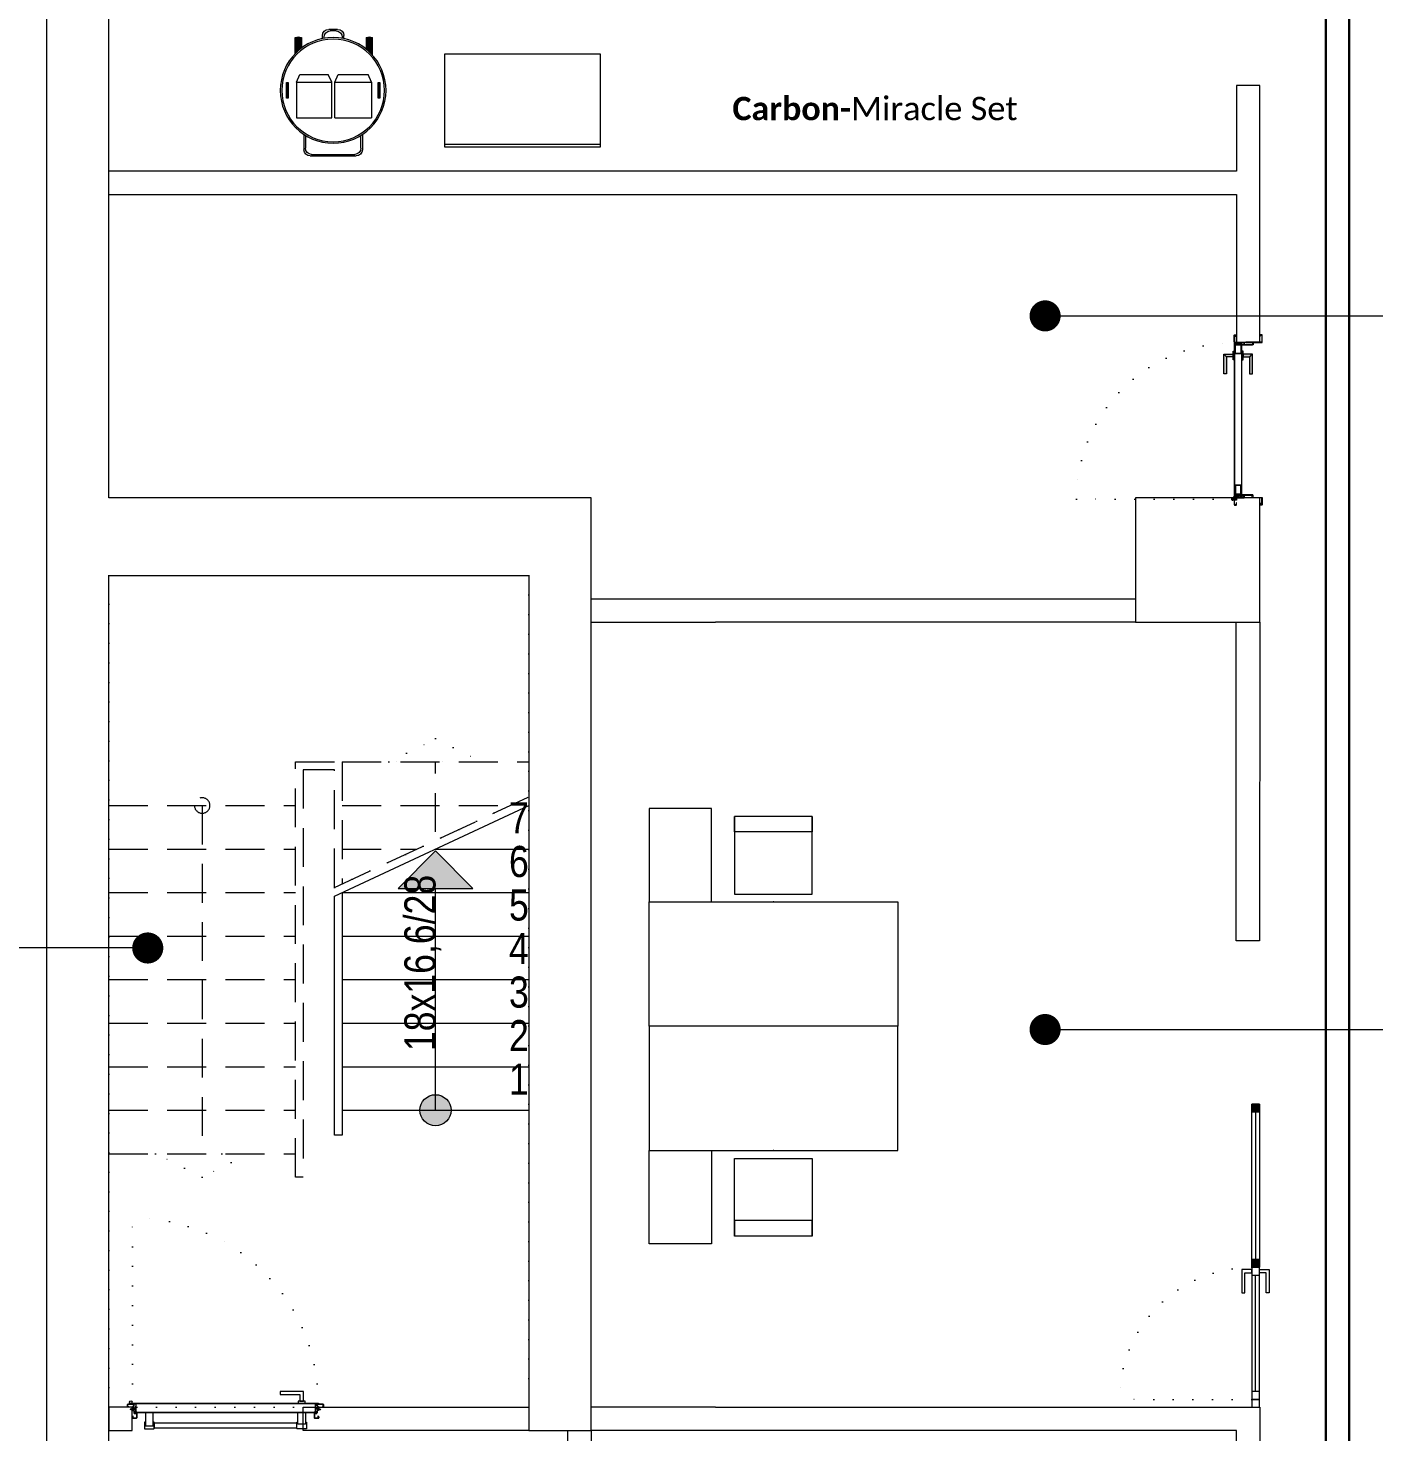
# Model space of a CAD drawing. Header units: metres. Extents: x -13194 to 152406, y -4219 to 19791.
# Drawn here: x 848 to 1713, y 2679 to 3582 of the extents above; entities that cross this region are included whole.
import ezdxf
from ezdxf.enums import TextEntityAlignment as Align

# ---------------------------------------------------------------- set-up
doc = ezdxf.new("R2010")
doc.units = ezdxf.units.M
doc.header["$LTSCALE"] = 100
doc.header["$MEASUREMENT"] = 0
for name, pattern in [('DOT2', [0.125, 0, -0.125]), ('DOT5', [0.75, 0, -0.75]), ('HIDDEN', [0.375, 0.25, -0.125])]:
    doc.linetypes.add(name, pattern=pattern)
doc.layers.get('0').update_dxf_attribs({"color": 9, "lineweight": 9})
for name, color, linetype, lineweight in [('00', 9, 'Continuous', 9), ('01', 9, 'Continuous', 9), ('05', 9, 'Continuous', 9), ('05S', 9, 'Continuous', 9), ('06B', 9, 'Continuous', 9), ('06D', 9, 'Continuous', 9), ('10', 9, 'Continuous', 9), ('14', 9, 'Continuous', 9), ('15', 9, 'Continuous', 9), ('19', 9, 'Continuous', 9), ('19D', 9, 'DOT2', 9), ('20', 9, 'DOT2', 9), ('21', 9, 'Continuous', 9), ('21_mahal200', 9, 'Continuous', 9), ('E-BUSBAR', 7, 'Continuous', 30)]:
    doc.layers.add(name, color=color, linetype=linetype, lineweight=lineweight)
doc.styles.add('MuuM_TEXT-STANDART', font='ARIALN.TTF')
doc.dimstyles.new('MuuM_DIM200', dxfattribs={"dimscale": 20, "dimtxt": 2, "dimasz": 1, "dimexe": 1, "dimexo": 1, "dimgap": 1, "dimtad": 1, "dimdec": 1, "dimrnd": 0.5, "dimdsep": 46, "dimtxsty": 'MuuM_TEXT-STANDART', "dimblk": 'ARCHTICK', "dimcen": 0, "dimdle": 0.15, "dimclrd": 256, "dimclre": 256, "dimclrt": 256, "dimadec": 0, "dimazin": 0, "dimtfac": 5, "dimtdec": 1, "dimtix": 1, "dimtmove": 2, "dimatfit": 3, "dimldrblk": 'DOT', "dimfxl": 3, "dimfxlon": 1, "dimtolj": 1, "dimlwd": -1, "dimlwe": -1, "dimarcsym": 0})

# ---------------------------------------------------------------- blocks, each defined once
blk = doc.blocks.new('p-kolon_80x80')
blk.add_lwpolyline([(-40, -40), (40, -40), (40, 40), (-40, 40)], close=True)
blk = doc.blocks.new('2.bod.sitatik')
at = {"layer": '01'}
blk.add_lwpolyline([(860, -6150), (900, -6150), (900, -6150), (900, -6150), (900, -5400), (1170, -5400), (1170, -5950), (1170, -5950), (1170, -5950), (1210, -5950), (1210, -5350), (900, -5350), (900, -4630), (860, -4630)], close=True, dxfattribs=at)
blk.add_blockref('p-kolon_80x80', (1600, -5390), dxfattribs=at)
blk = doc.blocks.new('*U20')
at = {"ltscale": 15}
for p, q in [((-25, 1), (-26, 0)), ((-25, -1), (-26, 0)), ((-23, 1), (-25, 1)), ((-23, 1), (-23, -2)), ((-21, -3), (-18, 3)), ((-21, -3), (-18, 3)), ((-20, -3), (-17, 3)), ((-20, -3), (-16, 3)), ((-18, -3), (-15, 3)), ((-18, -3), (-15, 3)), ((-18, 1), (-18, 2)), ((-17, -3), (-14, 3)), ((-17, -3), (-13, 3)), ((-17, 1), (-17, 2)), ((-15, -3), (-12, 3)), ((-15, -3), (-12, 3)), ((-15, 1), (-15, 2)), ((-14, -3), (-11, 3)), ((-14, -3), (-10, 3)), ((-14, 1), (-14, 2)), ((-12, -3), (-9, 3)), ((-12, -3), (-9, 3)), ((-12, 1), (-12, 2)), ((-11, -3), (-8, 3)), ((-11, -3), (-7, 3)), ((-11, 1), (-11, 2)), ((-9, -3), (-6, 3)), ((-9, -3), (-6, 3)), ((-9, 1), (-9, 2)), ((-8, -3), (-4, 3)), ((-8, -3), (-5, 3)), ((-8, 1), (-8, 2)), ((-6, -3), (-3, 3)), ((-6, -3), (-3, 3)), ((-6, 1), (-6, 2)), ((-5, -3), (-1, 3)), ((-5, -3), (-2, 3)), ((-5, 1), (-5, 2)), ((-3, 1), (-3, 2)), ((0, 4), (-2, 1)), ((-2, 1), (-2, 2)), ((0, 0), (-1, 0)), ((-25, -1), (-23, -2)), ((-9, -2), (-23, -2)), ((-21, -3), (-21, -2)), ((-20, -3), (-19, -2)), ((-20, -2), (-19, -2)), ((-19, -2), (-18, -2)), ((-18, -3), (-18, -2)), ((-17, -3), (-16, -2)), ((-17, -2), (-16, -2)), ((-16, -2), (-15, -2)), ((-15, -3), (-15, -2)), ((-14, -3), (-13, -2)), ((-14, -2), (-13, -2)), ((-13, -2), (-12, -2)), ((-12, -3), (-12, -2)), ((-11, -3), (-10, -2)), ((-11, -2), (-10, -2)), ((-10, -2), (-9, -2)), ((-9, -3), (-9, -2)), ((-8, -2), (-7, -2)), ((-8, -3), (-7, -2)), ((-7, -2), (-6, -2)), ((-6, -3), (-6, -2)), ((-5, -2), (-4, -2)), ((-5, -3), (-4, -2)), ((-4, -2), (-2, -2)), ((0, -4), (-2, -2)), ((0, 0), (-1, 0))]:
    blk.add_line(p, q, dxfattribs=at)
for p, q in [((-7, 1), (-23, 1)), ((-17, 1), (-19, 1)), ((-16, 1), (-17, 1)), ((-14, 1), (-16, 1)), ((-13, 1), (-14, 1)), ((-11, 1), (-13, 1)), ((-10, 1), (-11, 1)), ((-8, 1), (-10, 1)), ((-7, 1), (-8, 1)), ((-5, 1), (-7, 1)), ((-4, 1), (-5, 1)), ((-2, 1), (-4, 1)), ((-2, 1), (-2, 1)), ((0, 0), (0, 4)), ((-2, -2), (-2, -2)), ((0, 0), (0, -4))]:
    blk.add_line(p, q)
for centre, radius, start, end in [((-26, 4), 3.92, 274.361, 322.1025), ((-26, -4), 3.92, 37.8975, 85.639), ((-18, 3), 0.0971, 330.3204, 150.3204), ((-17, 3), 0.0971, 330.3204, 150.3204), ((-15, 3), 0.0971, 330.3204, 150.3204), ((-14, 3), 0.0971, 330.3204, 150.3204), ((-12, 3), 0.0971, 330.3204, 150.3204), ((-11, 3), 0.0971, 330.3204, 150.3204), ((-9, 3), 0.0971, 330.3204, 150.3204), ((-8, 3), 0.0971, 330.3204, 150.3204), ((-6, 3), 0.0971, 330.3204, 150.3204), ((-5, 3), 0.0971, 330.3204, 150.3204), ((-3, 3), 0.0971, 330.3204, 150.3204), ((-2, 3), 0.0971, 330.3204, 150.3204), ((-1, 0), 0.486, 90, 270), ((0, 4), 0.25, 0, 150.0864), ((-21, -3), 0.0971, 150.3204, 330.3204), ((-20, -3), 0.0971, 150.3204, 330.3204), ((-18, -3), 0.0971, 150.3204, 330.3204), ((-17, -3), 0.0971, 150.3204, 330.3204), ((-15, -3), 0.0971, 150.3204, 330.3204), ((-14, -3), 0.0971, 150.3204, 330.3204), ((-12, -3), 0.0971, 150.3204, 330.3204), ((-11, -3), 0.0971, 150.3204, 330.3204), ((-9, -3), 0.0971, 150.3204, 330.3204), ((-8, -3), 0.0971, 150.3204, 330.3204), ((-6, -3), 0.0971, 150.3204, 330.3204), ((-5, -3), 0.0971, 150.3204, 330.3204), ((0, -4), 0.25, 209.9136, 0)]:
    blk.add_arc(centre, radius, start, end, dxfattribs=at)
blk = doc.blocks.new('conta')
at = {"ltscale": 10}
for p, q in [((-2649.9, 5345.5), (-2649.8, 5345.6)), ((-2649.9, 5344.5), (-2649.8, 5344.3)), ((-2649.8, 5344.3), (-2649.7, 5344.3)), ((-2649.7, 5345.4), (-2649.3, 5345.4)), ((-2649.2, 5345.4), (-2649.1, 5345.5)), ((-2649, 5344), (-2648.8, 5343.8)), ((-2648.9, 5344.1), (-2648.7, 5343.9)), ((-2648.8, 5345.1), (-2648.6, 5345.3)), ((-2648.8, 5344.9), (-2648.6, 5345.2)), ((-2648.7, 5343.8), (-2648.7, 5343.8)), ((-2648.6, 5345.3), (-2648.6, 5345.3))]:
    blk.add_line(p, q, dxfattribs=at)
for centre, radius, start, end in [((-2649.8, 5345.5), 0.05, 140.6345, 188.9372), ((-2653, 5345), 3.19, 350.4674, 8.9372), ((-2649.9, 5344.5), 0.02, 170.4674, 213.7451), ((-2649.7, 5345.6), 0.0696, 22.2428, 159.258), ((-2650.9, 5345), 1.24, 340.3382, 16.7772), ((-2649.7, 5344.6), 0.03, 160.3382, 273.2666), ((-2649.7, 5345.4), 0.03, 90, 196.7772), ((-2649.6, 5341.5), 3.01, 80.4362, 93.2666), ((-2649.3, 5345.5), 0.05, 270, 303.0062), ((-2649.2, 5344.1), 0.231, 353.9571, 81.9004), ((-2649.1, 5345.5), 0.03, 4.7972, 123.0062), ((-2649.1, 5344.5), 0.03, 260.4362, 338.7066), ((-2651.2, 5344.8), 2.33, 7.5897, 18.7951), ((-2649, 5345.6), 0.05, 18.7951, 42.1429), ((-2650.2, 5345), 1.27, 338.7066, 23.0418), ((-2648.9, 5344.1), 0.1, 173.9571, 217.2653), ((-2648.8, 5345.1), 0.05, 187.5897, 322.7347), ((-2658.2, 5345.2), 9.36, 353.6857, 357.8537), ((-2648.8, 5344.2), 0.1, 173.6857, 217.2653), ((-2648.8, 5344.8), 0.05, 142.7347, 180.2669), ((-2648.7, 5343.8), 0.05, 217.2653, 307.2653), ((-2648.7, 5343.8), 0.05, 307.2653, 37.2653), ((-2648.6, 5345.3), 0.05, 52.7347, 142.7347), ((-2648.6, 5345.3), 0.05, 322.7347, 52.7347)]:
    blk.add_arc(centre, radius, start, end, dxfattribs=at)
for points, knots in [([(-2649, 5345.6), (-2649, 5345.6), (-2649.1, 5345.7), (-2649.2, 5345.4), (-2649.3, 5345.7), (-2649.4, 5345.5), (-2649.5, 5345.7), (-2649.6, 5345.5), (-2649.7, 5345.6), (-2649.7, 5345.6)], [0.0086373, 0.0086373, 0.0086373, 0.0086373, 0.1097304, 0.3133405, 0.4430081, 0.5658764, 0.7165186, 0.8527974, 0.9648495, 0.9648495, 0.9648495, 0.9648495]), ([(-2649.7, 5344.3), (-2649.7, 5344.3), (-2649.7, 5344.5), (-2649.6, 5344.3), (-2649.3, 5344.4), (-2649.2, 5344.4), (-2649.2, 5344.4)], [0, 0, 0, 0, 0.1008757, 0.3841126, 0.5436166, 0.6906785, 0.6906785, 0.6906785, 0.6906785])]:
    blk.add_open_spline(points, degree=3, knots=knots, dxfattribs=at)
blk = doc.blocks.new('p-yn_sackasa')
at = {"layer": '10', "linetype": 'Continuous'}
for p, q in [((-2.19, 0), (-2.19, -0.15)), ((0, 6.16), (0, 6.9)), ((0.01, 6.9), (0.01, 6.15)), ((0.14, 6.9), (0.14, 6.16)), ((0.15, 6.9), (0.15, 6.16)), ((2.69, 7.16), (0.26, 7.16)), ((2.69, 7.15), (0.26, 7.15)), ((2.69, 7.02), (0.26, 7.02)), ((0.26, 7.01), (2.69, 7.01)), ((0.26, 6.05), (0.76, 6.05)), ((0.75, 6.04), (0.26, 6.04)), ((0.26, 5.91), (0.75, 5.91)), ((0.76, 5.9), (0.26, 5.9)), ((0.67, -0.71), (0.67, 2.27)), ((0.69, -0.71), (0.69, 2.27)), ((0.75, 5.91), (0.75, 6.04)), ((0.76, 5.9), (0.76, 6.05)), ((0.81, -0.71), (0.81, 2.27)), ((0.83, -0.71), (0.83, 2.27)), ((0.92, 2.33), (0.95, 2.32)), ((0.93, 2.34), (0.95, 2.33)), ((1.01, 2.46), (0.99, 2.47)), ((0.99, 2.46), (1.01, 2.45)), ((1.11, 2.52), (1.11, 3.73)), ((1.12, 2.52), (1.12, 3.73)), ((1.25, 3.73), (1.25, 2.52)), ((1.26, 2.52), (1.26, 3.73)), ((1.37, 3.98), (2.49, 3.98)), ((2.49, 3.97), (1.37, 3.97)), ((1.37, 3.84), (2.49, 3.84)), ((2.49, 3.83), (1.37, 3.83)), ((2.6, 3.69), (2.5, 3.36)), ((2.51, 3.35), (2.61, 3.69)), ((2.73, 3.65), (2.63, 3.32)), ((2.74, 3.64), (2.64, 3.31)), ((2.8, 3.29), (2.8, 6.9)), ((2.81, 3.29), (2.81, 6.9)), ((2.94, 3.29), (2.94, 6.9)), ((2.95, 3.29), (2.95, 6.9)), ((-2.95, -0.25), (-2.95, -1.75)), ((-2.94, -1.75), (-2.94, -0.25)), ((-2.81, -0.25), (-2.81, -1.75)), ((-2.8, -0.25), (-2.8, -1.75)), ((-2.19, 0), (-2.7, 0)), ((-2.2, -0.01), (-2.7, -0.01)), ((-2.2, -0.14), (-2.7, -0.14)), ((-2.19, -0.15), (-2.7, -0.15)), ((1.01, -1.85), (-2.7, -1.85)), ((1.01, -1.86), (-2.7, -1.86)), ((-2.7, -1.99), (1.01, -1.99)), ((1.01, -2), (-2.7, -2)), ((-2.2, -0.14), (-2.2, -0.01)), ((0.92, -0.77), (0.95, -0.76)), ((0.93, -0.78), (0.95, -0.77)), ((0.99, -0.89), (1.01, -0.88)), ((1.01, -0.89), (0.99, -0.91)), ((1.11, -0.96), (1.11, -1.75)), ((1.12, -0.96), (1.12, -1.75)), ((1.25, -0.96), (1.25, -1.75)), ((1.26, -0.96), (1.26, -1.75))]:
    blk.add_line(p, q, dxfattribs=at)
for points in [[(0.15, 2.14), (0.67, 2.14), (0.67, -0.54), (0.15, -0.54)], [(0.15, 2.14), (0.41, 2.14), (0.41, -0.54), (0.15, -0.54)]]:
    blk.add_lwpolyline(points, close=True, dxfattribs=at)
for centre, radius, start, end in [((0.26, 6.9), 0.261, 90, 180), ((0.26, 6.16), 0.261, 180, 270), ((0.26, 6.9), 0.249, 90, 180), ((0.26, 6.16), 0.249, 181.34499, 271.35021), ((0.26, 6.9), 0.122, 90, 180), ((0.26, 6.16), 0.122, 180, 270), ((0.26, 6.9), 0.11, 90, 180), ((0.26, 6.16), 0.11, 180, 270), ((0.89, 2.27), 0.219, 63.21528, 180), ((0.89, 2.27), 0.206, 63.21689, 180), ((0.89, 2.27), 0.0801, 63.21502, 180), ((0.89, 2.27), 0.0674, 63.21445, 180), ((1.04, 2.52), 0.206, 243.2197, 0), ((1.04, 2.52), 0.219, 243.21479, 0), ((1.04, 2.52), 0.0801, 243.22028, 0), ((1.04, 2.52), 0.0674, 243.21287, 0), ((1.37, 3.73), 0.253, 90, 180), ((1.37, 3.73), 0.24, 90, 180), ((1.37, 3.73), 0.114, 90, 180), ((1.37, 3.73), 0.101, 90, 180), ((2.49, 3.72), 0.261, 342.86025, 90), ((2.49, 3.72), 0.249, 342.86129, 90), ((2.49, 3.72), 0.122, 342.86074, 90), ((2.49, 3.72), 0.11, 342.86215, 90), ((2.72, 3.29), 0.232, 162.8601, 0), ((2.72, 3.29), 0.219, 162.86127, 0), ((2.72, 3.29), 0.0927, 162.86053, 0), ((2.72, 3.29), 0.0801, 162.86241, 0), ((2.69, 6.9), 0.261, 0, 90), ((2.69, 6.9), 0.249, 0, 90), ((2.69, 6.9), 0.122, 0, 90), ((2.69, 6.9), 0.11, 0, 90), ((-2.7, -0.25), 0.253, 90, 180), ((-2.7, -1.75), 0.253, 180, 270), ((-2.7, -0.25), 0.24, 90, 180), ((-2.7, -1.75), 0.24, 180, 270), ((-2.7, -0.25), 0.114, 90, 180), ((-2.7, -1.75), 0.114, 180, 270), ((-2.7, -0.25), 0.101, 90, 180), ((-2.7, -1.75), 0.101, 180, 270), ((0.89, -0.71), 0.219, 180, 296.78496), ((0.89, -0.71), 0.206, 180, 296.78515), ((0.89, -0.71), 0.0801, 180, 296.78498), ((0.89, -0.71), 0.0674, 180, 180.52454), ((0.89, -0.71), 0.0674, 180, 296.78713), ((1.04, -0.96), 0.219, 0, 116.78545), ((1.04, -0.96), 0.206, 0, 116.78362), ((1.04, -0.96), 0.0801, 0, 116.78105), ((1.04, -0.96), 0.0674, 0, 116.78713), ((1.01, -1.75), 0.114, 270, 0), ((1.01, -1.75), 0.24, 270, 0), ((1.01, -1.75), 0.101, 270, 0), ((1.01, -1.75), 0.253, 270, 0)]:
    blk.add_arc(centre, radius, start, end, dxfattribs=at)
at = {"layer": '10', "xscale": 0.0842696629213483, "yscale": 0.0842696629213483, "zscale": 0.0842696629213483}
blk.add_blockref('*U20', (0.95, 1.35), dxfattribs=at)
at = {"layer": '14', "xscale": -0.7887640449438696, "yscale": 0.7887640449438696, "zscale": 0.7887640449438204, "rotation": 90}
blk.add_blockref('conta', (4217.78, -2086.42), dxfattribs=at)
blk = doc.blocks.new('*U30')
at = {"layer": '06D'}
for points in [[(110.12, 4.76), (110.12, 11.01), (95.12, 11.01), (95.12, 9.14), (107.87, 9.14), (107.87, 9.14), (107.87, 4.76), (110.12, 4.76)], [(111.2, 3.51), (111.2, 4.76), (106.8, 4.76), (106.8, 3.51), (111.2, 3.51)]]:
    blk.add_lwpolyline(points, dxfattribs=at)
for points in [[(8.5, -8.61), (7.87, -8.61), (7.87, -12.61, 0.414214), (8.25, -12.98), (13.75, -12.98, 0.414214), (14.12, -12.61), (14.12, -8.61), (13.5, -8.61)], [(111.5, -8.61), (112.12, -8.61), (112.12, -12.61, -0.414214), (111.75, -12.98), (106.25, -12.98, -0.414214), (105.87, -12.61), (105.87, -8.61), (106.5, -8.61)]]:
    blk.add_lwpolyline(points, format="xyb", dxfattribs=at)
for points in [[(8.5, -11.11), (13.5, -11.11), (13.5, -2.49), (8.5, -2.49)], [(111.5, -9.99), (106.5, -9.99), (106.5, -2.49), (111.5, -2.49)], [(14.12, -12.36), (105.87, -12.36), (105.87, -9.23), (14.12, -9.23)]]:
    blk.add_lwpolyline(points, close=True, dxfattribs=at)
at = {"layer": '10', "ltscale": 10}
for p, q in [((-1.6, 3.68), (-1.73, 3.58)), ((-1.6, 3.68), (-1.73, 3.58)), ((-1.22, 3.11), (-1.22, 3.24)), ((-1.22, 3.11), (-1.22, 3.24)), ((-1.22, 3.11), (-1.05, 3.11)), ((-1.22, 3.11), (-1.05, 3.11)), ((-1.05, 2.95), (-1.05, 3.38)), ((-1.05, 2.95), (-1.05, 3.38)), ((-0.84, 2.95), (-0.84, 3.38)), ((-0.84, 2.95), (-0.84, 3.38)), ((0.3, 3.41), (0.3, 3.29)), ((0.4, 3.51), (119.6, 3.51)), ((0.4, 3.19), (2.25, 3.19)), ((0.45, 3.36), (119.54, 3.36)), ((0.45, 3.36), (0.45, 3.34)), ((0.45, 3.34), (2.35, 3.34)), ((1, 0.04), (2, 0.69)), ((2, 1.13), (2, 0.69)), ((2.3, 1.13), (2, 1.13)), ((2, 0.69), (2, -0.81)), ((2.3, 3.14), (2.3, -2.39)), ((2.3, 0.69), (2.3, 1.13)), ((2.3, -0.81), (2.3, 0.69)), ((2.45, 3.24), (2.45, -2.29)), ((117.55, 3.24), (117.55, -2.29)), ((119.54, 3.34), (117.65, 3.34)), ((117.7, 3.14), (117.7, -2.39)), ((117.7, 1.13), (117.7, -0.37)), ((118, 1.13), (117.7, 1.13)), ((117.7, 1.13), (117.7, -0.37)), ((118, 1.13), (117.7, 1.13)), ((119.6, 3.19), (117.75, 3.19)), ((118, -0.37), (118, 1.13)), ((118, -0.37), (118, 1.13)), ((118, 0.88), (119, 0.88)), ((118, 0.88), (119, 0.88)), ((118, 0.68), (119, 0.68)), ((118, 0.68), (119, 0.68)), ((119, 0.28), (118, -0.37)), ((119, 0.28), (118, -0.37)), ((119.55, 3.36), (119.55, 3.34)), ((119.7, 3.41), (119.7, 3.29)), ((2, -0.36), (1, -0.36)), ((2, -0.56), (1, -0.56)), ((2, -0.81), (2.3, -0.81)), ((2.4, -2.49), (117.6, -2.49)), ((2.5, -2.34), (117.5, -2.34)), ((117.7, -0.37), (117.7, -0.81)), ((117.7, -0.37), (117.7, -0.81)), ((117.7, -0.81), (118, -0.81)), ((117.7, -0.81), (118, -0.81)), ((118, -0.81), (118, -0.37)), ((118, -0.81), (118, -0.37))]:
    blk.add_line(p, q, dxfattribs=at)
blk.add_circle((-0.95, 4.22), 0.843, dxfattribs=at)
blk.add_circle((-0.95, 4.22), 0.843, dxfattribs=at)
for centre, radius, start, end in [((-0.95, 4.22), 1.01, 219.4092, 254.28614), ((-0.95, 4.22), 1.01, 219.4092, 254.28614), ((-0.42, 3.21), 0.428, 156.35197, 217.62095), ((-0.42, 3.21), 0.428, 156.35197, 217.62095), ((-0.42, 3.21), 0.302, 105.55242, 240.03149), ((-0.42, 3.21), 0.302, 105.55242, 240.03149), ((0.4, 3.41), 0.1, 90, 180), ((0.4, 3.29), 0.1, 180, 270), ((0.45, 3.36), 0.005, 90, 180), ((0.45, 3.34), 0.005, 180, 270), ((2.25, 3.14), 0.05, 0, 90), ((2.35, 3.24), 0.1, 0, 90), ((117.65, 3.24), 0.1, 90, 180), ((117.75, 3.14), 0.05, 90, 180), ((119.54, 3.36), 0.005, 0, 90), ((119.54, 3.34), 0.005, 270, 0), ((119.6, 3.41), 0.1, 0, 90), ((119.6, 3.29), 0.1, 270, 0), ((2.4, -2.39), 0.1, 180, 270), ((2.5, -2.29), 0.05, 180, 270), ((117.56, -2.35), 0.141, 284.92708, 345.07292)]:
    blk.add_arc(centre, radius, start, end, dxfattribs=at)
at = {"layer": '20'}
blk.add_lwpolyline([(0.3, 3.35), (0.3, 122.75, -0.414214), (119.7, 3.35, 1)], format="xyb", dxfattribs=at)
at = {"xscale": -1, "rotation": 180}
blk.add_blockref('p-yn_sackasa', (0, 0.95), dxfattribs=at)
at = {"rotation": 180}
blk.add_blockref('p-yn_sackasa', (120, 0.95), dxfattribs=at)
blk = doc.blocks.new('p-mekanik_karcher')
at = {"lineweight": 0}
h = blk.add_hatch(dxfattribs=at)
h.set_pattern_fill('JIS_LC_8', color=256, scale=0.05, angle=-90, style=0)
h.set_pattern_definition([(315, (833.43465, 273.1912), (0.27577164, 0.27577164), []), (315, (833.43465, 273.1712), (0.27577164, 0.27577164), [])])
h.paths.add_polyline_path([(572.3, -35.49), (577.3, -35.49), (577.3, -34.49), (572.3, -34.49), (567.3, -34.49), (567.3, -35.49)])
h = blk.add_hatch(dxfattribs=at)
h.set_pattern_fill('JIS_LC_8', color=256, scale=0.05, angle=-90, style=0)
h.set_pattern_definition([(315, (833.43465, 214.17962), (0.27577164, 0.27577164), []), (315, (833.43465, 214.15962), (0.27577164, 0.27577164), [])])
h.paths.add_polyline_path([(572.3, -94.5), (577.3, -94.5), (577.3, -93.5), (572.3, -93.5), (567.3, -93.5), (567.3, -94.5)])
for p, q in [((546.71, -42.12), (537.91, -42.12)), ((547.16, -41.62), (537.92, -41.62)), ((546.28, -42.62), (537.93, -42.62)), ((547.62, -41.12), (537.97, -41.12)), ((545.87, -43.12), (537.98, -43.12)), ((548.11, -40.62), (538.05, -40.62)), ((545.48, -43.62), (538.06, -43.62)), ((548.61, -40.12), (538.17, -40.12)), ((538.17, -44.06), (545.14, -44.06)), ((600.62, -45.69), (610.45, -45.69)), ((601.26, -46.69), (609.45, -46.69)), ((613.45, -50.69), (613.45, -78.34)), ((614.45, -49.69), (614.45, -79.34)), ((539.01, -57.63), (537.02, -57.63)), ((538.82, -58.63), (538.02, -58.63)), ((539.01, -71.4), (537.02, -71.4)), ((547.47, -87.73), (537.91, -87.73)), ((547.94, -88.23), (537.92, -88.23)), ((547.01, -87.23), (537.93, -87.23)), ((548.44, -88.73), (537.97, -88.73)), ((546.57, -86.73), (537.98, -86.73)), ((548.96, -89.23), (538.05, -89.23)), ((546.14, -86.23), (538.06, -86.23)), ((538.17, -85.8), (545.79, -85.8)), ((549.5, -89.73), (538.17, -89.73)), ((600.62, -83.34), (610.45, -83.34))]:
    blk.add_line(p, q, dxfattribs=at)
for points in [[(572.3, -35.49), (577.3, -35.49), (577.3, -34.49), (572.3, -34.49), (567.3, -34.49), (567.3, -35.49), (572.3, -35.49)], [(572.3, -35.49), (577.3, -35.49), (577.3, -34.49), (572.3, -34.49), (567.3, -34.49), (567.3, -35.49), (572.3, -35.49)], [(567.07, -40.86), (562.02, -43.05)], [(562.02, -43.05), (562.02, -61.36)], [(567.07, -40.86), (567.07, -63.56)], [(567.07, -40.86), (589.89, -40.86)], [(589.89, -40.86), (589.89, -63.56)], [(533.02, -67.4), (533.02, -61.63)], [(534.02, -66.4), (534.02, -62.63)], [(567.07, -63.56), (562.02, -61.36)], [(538.02, -70.4), (538.82, -70.4)], [(567.07, -65.56), (562.02, -67.75)], [(562.02, -67.75), (562.02, -87.06)], [(589.89, -63.56), (567.07, -63.56)], [(567.07, -65.56), (567.07, -89.25)], [(589.89, -65.56), (567.07, -65.56)], [(589.89, -65.56), (589.89, -89.25)], [(567.07, -89.25), (562.02, -87.06)], [(567.07, -89.25), (589.89, -89.25)], [(609.45, -82.34), (601.26, -82.34)], [(572.3, -94.5), (577.3, -94.5), (577.3, -93.5), (572.3, -93.5), (567.3, -93.5), (567.3, -94.5), (572.3, -94.5)]]:
    blk.add_lwpolyline(points, dxfattribs=at)
for radius in [34, 33]:
    blk.add_circle((572.3, -64.51), radius, dxfattribs=at)
for centre, radius, start, end in [((545.54, -42.09), 7.63, 165.06317, 194.93683), ((609.45, -50.69), 4, 0, 90), ((610.45, -49.69), 4, 0, 90), ((537.02, -61.63), 4, 90, 180), ((538.02, -62.63), 4, 90, 180), ((537.02, -67.4), 4, 180, 270), ((538.02, -66.4), 4, 180, 270), ((609.45, -78.34), 4, 270, 0), ((610.45, -79.34), 4, 270, 0), ((545.54, -87.76), 7.63, 165.06317, 194.93683)]:
    blk.add_arc(centre, radius, start, end, dxfattribs=at)
blk = doc.blocks.new('p-mekanik_carbon_miracle_set')
blk.add_lwpolyline([(0, 50), (0, 0), (100, 0), (100, 50), (100, 60), (0, 60)], close=True)
blk.add_lwpolyline([(100, 0), (100, 2), (0, 2)])
blk = doc.blocks.new('gr-p-barel kilitli kapı kolu')
at = {"layer": '05S'}
h = blk.add_hatch(color=256, dxfattribs=at)
h.paths.add_polyline_path([(1.3, 0.8), (-1.3, 0.8), (-1.3, 0.7), (1.3, 0.7)])
h.paths.add_polyline_path([(2.75, 0.7), (-2.75, 0.7), (-2.75, 0), (2.75, 0)])
h.paths.add_polyline_path([(-11.7, 4.9), (-11.7, 6.7), (0.9, 6.7), (0.9, 0.8), (-0.9, 0.8), (-0.9, 4.9)])
at = {"flags": 128}
for points in [[(-0.9, 0.8), (-0.9, 4.9), (-11.7, 4.9), (-11.7, 6.7), (0.9, 6.7), (0.9, 0.8)], [(-0.8, 5), (0.8, 6.6)]]:
    blk.add_lwpolyline(points, dxfattribs=at)
blk.add_lwpolyline([(-2.75, 0), (-2.75, 0.7), (2.75, 0.7), (2.75, 0)])
blk.add_lwpolyline([(-1.3, 0.7), (1.3, 0.7), (1.3, 0.8), (-1.3, 0.8)], close=True)
blk = doc.blocks.new('prf-scr2')
at = {"linetype": 'DOT2', "ltscale": 10}
blk.add_line((0, 0.19), (0, -1.06), dxfattribs=at)
for p, q in [((0.09, -0.24), (-0.09, -0.2)), ((-0.09, -0.24), (0.09, -0.28)), ((0.09, -0.32), (-0.09, -0.28)), ((-0.09, -0.32), (0.09, -0.36)), ((0.09, -0.4), (-0.09, -0.36)), ((-0.09, -0.4), (0.09, -0.44)), ((0.09, -0.48), (-0.09, -0.44)), ((-0.09, -0.48), (0.09, -0.52)), ((0.09, -0.56), (-0.09, -0.52)), ((-0.09, -0.56), (0.09, -0.6)), ((0.09, -0.64), (-0.09, -0.6)), ((-0.09, -0.64), (0.09, -0.68)), ((0.09, -0.72), (-0.09, -0.68)), ((-0.09, -0.72), (0.09, -0.76)), ((0.06, -0.84), (-0.08, -0.76)), ((-0.07, -0.8), (0.06, -0.84)), ((0.09, -0.17), (0, -0.15)), ((0, -0.18), (0.09, -0.2))]:
    blk.add_line(p, q)
blk.add_lwpolyline([(0.23, 0), (-0.23, 0), (-0.23, -0.01), (-0.12, -0.14), (0.12, -0.14), (0.23, -0.01), (0.23, 0)], close=True)
for points in [[(0.23, -0.01), (-0.23, -0.01)], [(-0.09, -0.14), (-0.09, -0.2), (-0.12, -0.22), (-0.12, -0.23), (-0.09, -0.24), (-0.09, -0.28), (-0.12, -0.3), (-0.12, -0.31), (-0.09, -0.32), (-0.09, -0.36), (-0.12, -0.38), (-0.12, -0.39), (-0.09, -0.4), (-0.09, -0.44), (-0.12, -0.46), (-0.12, -0.46), (-0.09, -0.48), (-0.09, -0.52), (-0.12, -0.54), (-0.12, -0.54), (-0.09, -0.56), (-0.09, -0.6), (-0.12, -0.62), (-0.12, -0.62), (-0.09, -0.64), (-0.09, -0.68), (-0.12, -0.69), (-0.12, -0.7), (-0.09, -0.72), (-0.09, -0.73), (-0.08, -0.76), (-0.1, -0.77), (-0.1, -0.78), (-0.07, -0.8), (-0.01, -0.94), (0, -0.95), (0.01, -0.94), (0.08, -0.76), (0.09, -0.76), (0.12, -0.74), (0.12, -0.73), (0.09, -0.72), (0.09, -0.68), (0.12, -0.66), (0.12, -0.66), (0.09, -0.64), (0.09, -0.6), (0.12, -0.58), (0.12, -0.58), (0.09, -0.56), (0.09, -0.52), (0.12, -0.5), (0.12, -0.5), (0.09, -0.48), (0.09, -0.44), (0.12, -0.43), (0.12, -0.42), (0.09, -0.4), (0.09, -0.36), (0.12, -0.35), (0.12, -0.34), (0.09, -0.32), (0.09, -0.28), (0.12, -0.27), (0.12, -0.26), (0.09, -0.24), (0.09, -0.2), (0.12, -0.19), (0.12, -0.18), (0.09, -0.17), (0.09, -0.14)]]:
    blk.add_lwpolyline(points)
blk = doc.blocks.new('K-SAC-01')
at = {"layer": '10'}
for points in [[(-4.6, 16.2, -0.414214), (-4.5, 16.3), (-0.1, 16.3, -0.414214), (0, 16.2), (0, 5.9), (0.2, 5.9), (0.2, 16.2, 0.414214), (-0.1, 16.5), (-4.5, 16.5, 0.414214), (-4.8, 16.2), (-4.8, 15.3, 0.414214), (-4.5, 15), (-3.4, 15), (-3.4, 15.2), (-4.5, 15.2, -0.414214), (-4.6, 15.3)], [(0.2, 10.3, -0.414214), (0.5, 10.6), (1.5, 10.6, -0.414214), (1.8, 10.3), (1.8, 3.9, -0.414214), (1.5, 3.6, -0.414214), (1.2, 3.9), (1.2, 4.8), (0.2, 4.8), (0.2, -1.2, -0.414214), (-0.1, -1.5), (-4.5, -1.5, -0.414214), (-4.8, -1.2), (-4.8, -0.3, -0.414214), (-4.5, 0), (-3.4, 0), (-3.4, -0.2), (-4.5, -0.2, 0.414214), (-4.6, -0.3), (-4.6, -1.2, 0.414214), (-4.5, -1.3), (-0.1, -1.3, 0.414214), (0, -1.2), (0, 5), (1.4, 5), (1.4, 3.9, 0.414214), (1.5, 3.8, 0.414214), (1.6, 3.9), (1.6, 10.3, 0.414214), (1.5, 10.4), (0.5, 10.4, 0.414214), (0.4, 10.3), (0.4, 9.4), (0.2, 9.4)], [(99.8, 10.3, 0.414214), (99.5, 10.6), (98.5, 10.6, 0.414214), (98.2, 10.3), (98.2, 3.9, 0.414214), (98.5, 3.6, 0.414214), (98.8, 3.9), (98.8, 4.8), (99.8, 4.8), (99.8, -1.2, 0.414214), (100.1, -1.5), (104.5, -1.5, 0.414214), (104.8, -1.2), (104.8, -0.3, 0.414214), (104.5, 0), (103.4, 0), (103.4, -0.2), (104.5, -0.2, -0.414214), (104.6, -0.3), (104.6, -1.2, -0.414214), (104.5, -1.3), (100.1, -1.3, -0.414214), (100, -1.2), (100, 5), (98.6, 5), (98.6, 3.9, -0.414214), (98.5, 3.8, -0.414214), (98.4, 3.9), (98.4, 10.3, -0.414214), (98.5, 10.4), (99.5, 10.4, -0.414214), (99.6, 10.3), (99.6, 9.4), (99.8, 9.4)], [(104.6, 16.2, 0.414214), (104.5, 16.3), (100.1, 16.3, 0.414214), (100, 16.2), (100, 5.9), (99.8, 5.9), (99.8, 16.2, -0.414214), (100.1, 16.5), (104.5, 16.5, -0.414214), (104.8, 16.2), (104.8, 15.3, -0.414214), (104.5, 15), (103.4, 15), (103.4, 15.2), (104.5, 15.2, 0.414214), (104.6, 15.3)], [(-0.38, -2.01), (1, -1.37), (1, 1.5), (1.2, 1.5), (1.2, -1.5), (-0.27, -2.18, -14.796002)]]:
    blk.add_lwpolyline(points, format="xyb", close=True, dxfattribs=at)
for points in [[(98.8, 0.15), (98.8, 2.15), (99.1, 2.15), (99.1, 3.19), (1.5, 3.19), (1.5, 2.15), (1.8, 2.15), (1.8, 0.15), (1.5, 0.15), (1.5, 1.85), (1.2, 1.85), (1.2, 3.49), (99.4, 3.49), (99.4, 1.85), (99.1, 1.85), (99.1, 0.15)], [(98.8, 2.15), (98.8, 0.15), (99.4, 0.15), (99.4, -1.5), (1.2, -1.5), (1.2, 0.15), (1.8, 0.15), (1.8, 2.15), (2.1, 2.15), (2.1, -0.15), (1.5, -0.15), (1.5, -1.2), (99.1, -1.2), (99.1, -0.15), (98.5, -0.15), (98.5, 2.15), (98.8, 2.15)]]:
    blk.add_lwpolyline(points, dxfattribs=at)
for points in [[(2.1, 3), (8.1, 3), (8.1, -1), (2.1, -1)], [(2.4, 2.7), (7.8, 2.7), (7.8, -0.7), (2.4, -0.7)], [(98.5, 3), (92.5, 3), (92.5, -1), (98.5, -1)], [(98.2, 2.7), (92.8, 2.7), (92.8, -0.7), (98.2, -0.7)]]:
    blk.add_lwpolyline(points, close=True, dxfattribs=at)
blk.add_circle((-0.95, -2.5), 0.55, dxfattribs=at)
at = {"layer": '20', "linetype": 'HIDDEN'}
for points in [[(-0.2, -1.3), (-0.2, 0), (-1.7, 0), (-1.7, -1.3)], [(-0.4, -1.99), (-0.4, -0.2), (-1.5, -0.2), (-1.5, -1.99)]]:
    blk.add_lwpolyline(points, dxfattribs=at)
at = {"layer": '20'}
blk.add_lwpolyline([(-0.95, -2.5), (-0.95, -102.85)], dxfattribs=at)
blk.add_arc((-0.95, -2.5), 100.35, 270, 1.51314, dxfattribs=at)
at = {"layer": '06B'}
blk.add_blockref('gr-p-barel kilitli kapı kolu', (91.4, 3.51), dxfattribs=at)
at = {"layer": '06B', "xscale": -1, "rotation": 180}
blk.add_blockref('gr-p-barel kilitli kapı kolu', (91.4, -1.51), dxfattribs=at)
at = {"layer": '10', "xscale": -1, "rotation": 90}
blk.add_blockref('prf-scr2', (1.5, 1), dxfattribs=at)
at = {"layer": '10', "rotation": 270}
blk.add_blockref('prf-scr2', (99.1, 1.22), dxfattribs=at)
blk = doc.blocks.new('0_arrowstairs')
blk.add_lwpolyline([(0, 0), (0, -30), (15, 0), (0, 30)], close=True)
blk = doc.blocks.new('p-M01-M02_M03')
at = {"layer": '19'}
h = blk.add_hatch(color=256, dxfattribs=at)
h.dxf.hatch_style = 1
h.paths.add_polyline_path([(186, -201.29), (234, -201.29), (210, -177.25)])
h = blk.add_hatch(color=256, dxfattribs=at)
h.dxf.hatch_style = 1
edge = h.paths.add_edge_path()
edge.add_arc((210, -344), 10, 0, 360)
for points in [[(145, -206.33), (270, -148)], [(145, -206.33), (270, -148)], [(150, -204), (150, -360), (150, -360), (145, -360), (145, -360), (145, -206.33)], [(210, -344), (210, -201.29), (210, -201.29)]]:
    blk.add_lwpolyline(points, dxfattribs=at)
blk.add_lwpolyline([(186, -201.29), (234, -201.29), (210, -177.25)], close=True, dxfattribs=at)
at = {"layer": '19', "linetype": 'Continuous'}
for points in [[(210, -176), (270, -176)], [(150, -204), (270, -204)], [(150, -232), (270, -232)], [(150, -260), (270, -260)], [(150, -288), (270, -288)], [(150, -316), (270, -316)], [(150, -344), (270, -344)]]:
    blk.add_lwpolyline(points, dxfattribs=at)
at = {"layer": '19'}
blk.add_circle((210, -344), 10, dxfattribs=at)
at = {"layer": '19D', "linetype": 'HIDDEN'}
for points in [[(145, -200.74), (145, -125), (125, -125), (125, -125), (125, -387), (120, -387), (120, -120), (120, -120), (150, -120), (150, -198.41)], [(150, -120), (270, -120)], [(210, -165), (210, -120)], [(145, -200.74), (270, -142.41)], [(0, -148), (120, -148)], [(150, -148), (258.02, -148)], [(0, -176), (120, -176)], [(150, -176), (198.02, -176)], [(0, -204), (120, -204)], [(0, -232), (120, -232)], [(0, -260), (120, -260)], [(0, -288), (120, -288)], [(0, -316), (120, -316)], [(0, -344), (120, -344)], [(0, -372), (120, -372)]]:
    blk.add_lwpolyline(points, dxfattribs=at)
at = {"layer": '19D'}
blk.add_lwpolyline([(145, -200.74), (270, -142.41)], dxfattribs=at)
at = {"layer": '19D', "linetype": 'HIDDEN', "extrusion": (0, 0, -1)}
blk.add_lwpolyline([(-60, -148), (-60, -372)], dxfattribs=at)
blk.add_circle((-60, -148), 5, dxfattribs=at)
at = {"layer": '19D', "linetype": 'HIDDEN', "extrusion": (0, 0, -1), "zscale": -1, "rotation": 90}
blk.add_blockref('0_arrowstairs', (-210, -120), dxfattribs=at)
at = {"layer": '19D', "linetype": 'HIDDEN', "extrusion": (0, 0, -1), "rotation": 270}
blk.add_blockref('0_arrowstairs', (-60, -372), dxfattribs=at)
blk = doc.blocks.new('p-M01-M02_M03_formül')
at = {"layer": '21', "style": 'MuuM_TEXT-STANDART'}
for s, p in [('7', (270, -176)), ('6', (270, -204)), ('5', (270, -232)), ('4', (270, -260)), ('3', (270, -288)), ('2', (270, -316)), ('1', (270, -344))]:
    blk.add_text(s, height=20, dxfattribs=at).set_placement(p, align=Align.RIGHT)
blk.add_text('18x16,6/28', height=20, rotation=90, dxfattribs=at).set_placement((210, -202.6), align=Align.RIGHT)
blk = doc.blocks.new('p-sandalye-03')
for points in [[(-5, -25.14), (-5, 24.86), (-55, 24.86), (-55, -25.14), (-5, -25.14)], [(-55, 24.86), (-45, 24.86), (-45, -25.14), (-55, -25.14)]]:
    blk.add_lwpolyline(points)
blk.add_point((0, -0.14))
blk = doc.blocks.new('m-calisma unitesi 02')
at = {"ltscale": 0.5}
blk.add_lwpolyline([(-160, 140), (-160, 80), (-120, 80), (-120, 140)], close=True, dxfattribs=at)
blk.add_lwpolyline([(0, 80), (0, 0), (-160, 0), (-160, 80)], close=True)
at = {"linetype": 'DOT5'}
blk.add_lwpolyline([(-160, 80), (-160, 80)], dxfattribs=at)
at = {"rotation": 270}
blk.add_blockref('p-sandalye-03', (-80, 80), dxfattribs=at)
blk = doc.blocks.new('prf-10x10')
blk.add_lwpolyline([(-5, -5), (5, -5), (5, 5), (-5, 5)], close=True)
at = {"color": 255}
blk.add_solid([(-5, -5), (5, -5), (-5, 5), (5, 5)], dxfattribs=at)
at = {"layer": '10'}
blk.add_point((0, 0), dxfattribs=at)
blk = doc.blocks.new('*U628')
at = {"layer": '06D'}
blk.add_lwpolyline([(-2.5, 105), (2.5, 105), (2.5, 0), (-2.5, 0)], close=True, dxfattribs=at)
at = {"layer": '15'}
blk.add_lwpolyline([(0, 100), (0, 5)], dxfattribs=at)
at = {"layer": '10', "xscale": 0.5, "yscale": 0.5, "rotation": 90}
for p in [(0, 102.5), (0, 2.5)]:
    blk.add_blockref('prf-10x10', p, dxfattribs=at)
blk = doc.blocks.new('p-al-01')
at = {"layer": '06B'}
for points in [[(27.05, 4.35), (27.05, 10.6), (42.05, 10.6), (42.05, 8.72), (29.3, 8.72), (29.3, 8.72), (29.3, 4.35), (27.05, 4.35)], [(27.05, -0.65), (27.05, -6.9), (42.05, -6.9), (42.05, -5.03), (29.3, -5.03), (29.3, -5.03), (29.3, -0.65), (27.05, -0.65)]]:
    blk.add_lwpolyline(points, dxfattribs=at)
at = {"layer": '06D'}
for p, q in [((115.67, 4.35), (28.8, 4.35)), ((28.8, -0.65), (115.67, -0.65))]:
    blk.add_line(p, q, dxfattribs=at)
at = {"layer": '10'}
for points in [[(25.67, -0.65), (25.67, 4.35), (20.67, 4.35), (20.67, -0.65)], [(30.67, -0.65), (30.67, 4.35), (25.67, 4.35), (25.67, -0.65)], [(110.67, -0.65), (110.67, 4.35), (105.67, 4.35), (105.67, -0.65)], [(115.67, -0.65), (115.67, 4.35), (110.67, 4.35), (110.67, -0.65)]]:
    blk.add_lwpolyline(points, close=True, dxfattribs=at)
at = {"layer": '15'}
blk.add_lwpolyline([(105.67, 1.85), (30.67, 1.85)], dxfattribs=at)
at = {"layer": '20'}
blk.add_lwpolyline([(110.67, -0.65), (110.67, -85.65)], dxfattribs=at)
blk.add_arc((110.67, -0.65), 85, 180, 270, dxfattribs=at)
blk = doc.blocks.new('_ArchTick')
at = {"color": 0, "linetype": 'ByBlock', "const_width": 0.15}
blk.add_lwpolyline([(-0.5, -0.5), (0.5, 0.5)], dxfattribs=at)
blk = doc.blocks.new('_Dot')
at = {"color": 0, "linetype": 'ByBlock', "lineweight": -2}
blk.add_line((-0.5, 0), (-1, 0), dxfattribs=at)
at = {"color": 0, "linetype": 'ByBlock', "const_width": 0.5}
blk.add_lwpolyline([(-0.25, 0, 1), (0.25, 0, 1)], format="xyb", close=True, dxfattribs=at)
blk = doc.blocks.new('2.bod.Mimari')
at = {"layer": '00'}
for points in [[(900, -5155), (1625, -5155), (1625, -5250), (1640, -5250), (1640, -5085), (1625, -5085), (1625, -5140), (900, -5140)], [(1210, -5415), (1305, -5415)], [(1305, -5415), (1560, -5415), (1560, -5430), (1290, -5430)], [(1210, -5430), (1290, -5430)], [(1290, -5935), (1210, -5935)], [(1290, -5935), (1640, -5935), (1640, -5950)], [(1560, -6165), (1049.71, -6165), (1049.71, -6150), (1195, -6150), (1195, -5950), (1210, -5950), (1210, -6150), (1560, -6150), (1560, -6165)], [(1305, -5950), (1290, -5950), (1290, -5950), (1210, -5950)], [(1640, -5950), (1640, -6050), (1625, -6050), (1625, -5950), (1305, -5950)]]:
    blk.add_lwpolyline(points, dxfattribs=at)
for points in [[(1640, -5430), (1639.75, -5635), (1624.75, -5635), (1624.75, -5430)], [(900, -5950), (915, -5950), (915, -5935), (900, -5935)], [(1025, -5935), (1170, -5935), (1170, -5950), (1025, -5950)]]:
    blk.add_lwpolyline(points, close=True, dxfattribs=at)
at = {"layer": '20', "color": 71, "true_color": 0xafe387}
blk.add_lwpolyline([(900, -5400), (1170, -5400), (1170, -5935), (900, -5935)], close=True, dxfattribs=at)
at = {"xscale": -1}
for name, p, rotation in [('p-mekanik_karcher', (979.7, -4515.75), 90), ('K-SAC-01', (1625, -5350), 270)]:
    blk.add_blockref(name, p, dxfattribs=dict(at, rotation=rotation))
blk.add_blockref('p-mekanik_carbon_miracle_set', (1215.92, -5124.55), dxfattribs=at)
for name, p in [('p-M01-M02_M03', (900, -5400)), ('p-M01-M02_M03_formül', (900, -5390)), ('*U628', (1637.25, -5845))]:
    blk.add_blockref(name, p)
at = {"rotation": 270}
blk.add_blockref('p-al-01', (1635.4, -5819.33), dxfattribs=at)
at = {"layer": '05'}
blk.add_blockref('m-calisma unitesi 02', (1407.34, -5690), dxfattribs=at)
at = {"layer": '05', "xscale": -1, "rotation": 180}
blk.add_blockref('m-calisma unitesi 02', (1407.34, -5690), dxfattribs=at)
at = {"layer": '10'}
blk.add_blockref('*U30', (915, -5935.95), dxfattribs=at)
at = {"insert": (1484.21, -5092.2), "char_height": 15, "width": 676.0027, "attachment_point": 3, "style": 'MuuM_TEXT-STANDART'}
blk.add_mtext('\\A1;{\\fCalibri|b1|i0|c162|p34;Carbon-\\fCalibri|b0|i0|c162|p34;Miracle Set \\fCalibri|b1|i0|c162|p34; \\P\\fCalibri|b0|i0|c162|p34;\\H1x; }', dxfattribs=at)
at = {"layer": '21_mahal200'}
for points in [[(1501.93, -5233.08), (1827.78, -5233.08)], [(925.01, -5639.65), (837.67, -5639.65)], [(1501.93, -5692.09), (1827.78, -5692.09)]]:
    blk.add_leader(points, dimstyle='MuuM_DIM200', override={"dimasz": 1, "dimfxl": 10}, dxfattribs=at)

msp = doc.modelspace()

# ---------------------------------------------------------------- linework, layer by layer
at = {"layer": 'E-BUSBAR', "color": 3}
for p, q in [((1682.5, 117.02), (1682.5, 3968.1)), ((1682.5, 37.03), (1682.5, 3968.1)), ((1697.5, 117.02), (1697.5, 3968.1)), ((1697.5, 37.03), (1697.5, 3968.1))]:
    msp.add_line(p, q, dxfattribs=at)

# ---------------------------------------------------------------- block references
for name in ['2.bod.sitatik', '2.bod.Mimari']:
    msp.add_blockref(name, (0, 8630))

doc.saveas('drawing.dxf')
